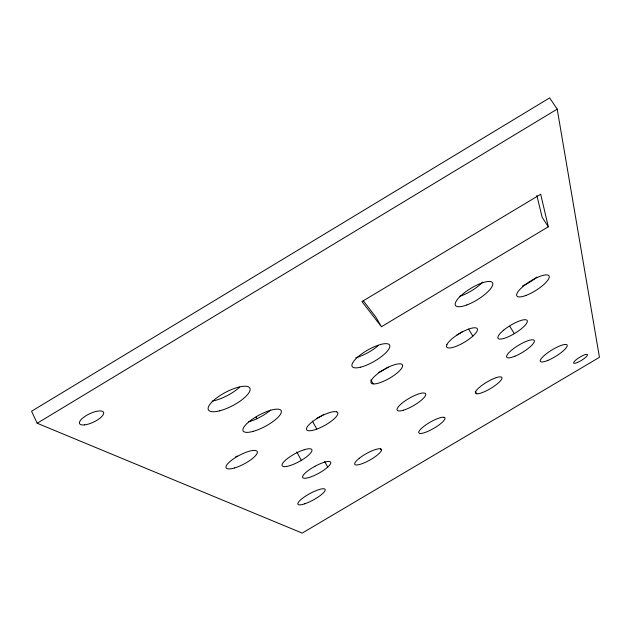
<?xml version="1.0" encoding="UTF-8"?>
<svg xmlns="http://www.w3.org/2000/svg" width="631" height="631" viewBox="0 0 631 631"><rect width="100%" height="100%" fill="white"/><g stroke="black" fill="none" stroke-linecap="round" stroke-linejoin="round"><path stroke-width="0.95" d="M37.182 423.243L557.197 109.116L549.648 97.9L31.55 411.238L37.182 423.243L302.202 533.1L599.45 357.312L557.197 109.116M381.44 326.732L548.315 226.797L540.696 194.253L361.973 301.594L381.44 326.732L375.776 316.983L363.172 300.593M548.315 226.797L542.139 217.261L536.855 195.492M509.777 326.306L514.32 333.665M468.604 329.09L472.856 336.118M475.246 391.252L476.752 393.768M370.87 379.87L373.173 383.908M380.501 448.586L381.455 450.289M312.448 421.153L316.794 429.104M324.697 461.545L327.726 467.121M296.815 451.977L301.318 460.362M256.123 417.17L257.038 418.889M239.662 387.134A23.339 7.714 -27.6 0 1 212.19 401.142M270.683 410.047A21.493 6.578 -28 0 1 248.677 421.823M482.77 282.081A21.683 6.72 -31.5 0 1 459.857 296.286M378.45 345.409A21.501 6.681 -29.8 0 1 355.789 357.753M388.254 367.061A18.039 5.293 -29.9 0 1 378.632 372.408M323.861 414.33A17.676 5.048 -28.9 0 1 316.77 418.345M462.318 331.701A17.786 5.119 -30.9 0 1 456.844 335.022M536.91 277.064A18.914 5.505 -32.1 0 1 522.476 285.985M237.359 456.024A17.526 5.032 -27.7 0 1 235.734 456.773M446.914 344.534L446.44 346.285A17.834 5.001 -30.9 0 0 468.707 339.423A17.834 5.001 -30.9 0 0 471.751 328.159A17.834 5.001 -30.9 0 0 446.914 344.534M402.641 365.728L402.097 367.526A18.086 5.174 -29.9 0 1 376.518 383.632A18.086 5.174 -29.9 0 1 380.059 371.974A18.086 5.174 -29.9 0 1 402.641 365.728M503.704 330.131L500.935 332.632A17.069 4.543 -31.4 0 0 509.335 336.323A17.069 4.543 -31.4 0 0 527.027 320.311A17.069 4.543 -31.4 0 0 503.704 330.131M359.307 458.248L356.965 460.283A15.254 3.668 -29.3 0 0 365.956 462.073A15.254 3.668 -29.3 0 0 380.998 449.012A15.254 3.668 -29.3 0 0 359.307 458.248M315.027 466.246L311.422 468.36A15.949 3.975 -28.7 0 0 307.037 478.014A15.949 3.975 -28.7 0 0 330.1 464.519A15.949 3.975 -28.7 0 0 315.027 466.246M496.25 377.654L493.119 378.86A15.357 3.707 -30.8 0 0 475.419 393.01A15.357 3.707 -30.8 0 0 495.453 385.281A15.357 3.707 -30.8 0 0 496.25 377.654M304.229 449.722L300.545 451.062A16.887 4.456 -28.5 0 0 282.317 465.938A16.887 4.456 -28.5 0 0 305.893 457.333A16.887 4.456 -28.5 0 0 304.229 449.722M514.951 356.207L511.859 357.312A16.114 4.054 -31.3 0 1 514.21 348.138A16.114 4.054 -31.3 0 1 534.402 340.945A16.114 4.054 -31.3 0 1 514.951 356.207M444.05 417.288L442.355 417.265A15.034 3.573 -30 0 0 420.254 429.624A15.034 3.573 -30 0 0 431.154 429.798A15.034 3.573 -30 0 0 444.05 417.288M336.52 411.806L334.383 411.625A17.715 4.938 -28.9 0 0 308.07 425.759A17.715 4.938 -28.9 0 0 321.865 426.919A17.715 4.938 -28.9 0 0 336.52 411.806M219.825 410.781A23.402 7.548 -27.7 0 0 250.089 388.87A23.402 7.548 -27.7 0 0 217.419 397.356A23.402 7.548 -27.7 0 0 219.825 410.781M466.822 304.97A21.738 6.57 -31.5 0 0 492.685 283.059A21.738 6.57 -31.5 0 0 462.476 294.314A21.738 6.57 -31.5 0 0 466.822 304.97M360.672 367.163A21.557 6.531 -29.8 0 0 389.84 346.506A21.557 6.531 -29.8 0 0 362.115 353.605A21.557 6.531 -29.8 0 0 360.672 367.163M253.22 431.367A21.557 6.428 -28.1 0 0 281.371 411.333A21.557 6.428 -28.1 0 0 251.824 419.576A21.557 6.428 -28.1 0 0 253.22 431.367M403.296 410.253A16.422 4.267 -30 0 0 425.728 394.785A16.422 4.267 -30 0 0 405.118 400.89A16.422 4.267 -30 0 0 403.296 410.253M547.826 360.419A15.688 3.699 -31.5 0 0 567.214 345.267A15.688 3.699 -31.5 0 0 546.138 353.959A15.688 3.699 -31.5 0 0 547.826 360.419M304.741 503.806A15.483 3.628 -28.6 0 0 325.21 489.837A15.483 3.628 -28.6 0 0 304.56 496.802A15.483 3.628 -28.6 0 0 304.741 503.806M526.057 295.411A18.962 5.379 -32 0 0 549.222 276.275A18.962 5.379 -32 0 0 523.604 285.993A18.962 5.379 -32 0 0 526.057 295.411M234.629 467.934A17.573 4.922 -27.8 0 0 257.345 451.899A17.573 4.922 -27.8 0 0 232.989 459.21A17.573 4.922 -27.8 0 0 234.629 467.934M84.609 424.892A13.259 4.614 -25.3 0 0 103.665 413.479A13.259 4.614 -25.3 0 0 86.423 415.458A13.259 4.614 -25.3 0 0 84.609 424.892M577.412 362.502A8.1 1.798 -31.6 0 0 587.516 354.725A8.1 1.798 -31.6 0 0 576.742 359.268A8.1 1.798 -31.6 0 0 577.412 362.502"/></g></svg>
